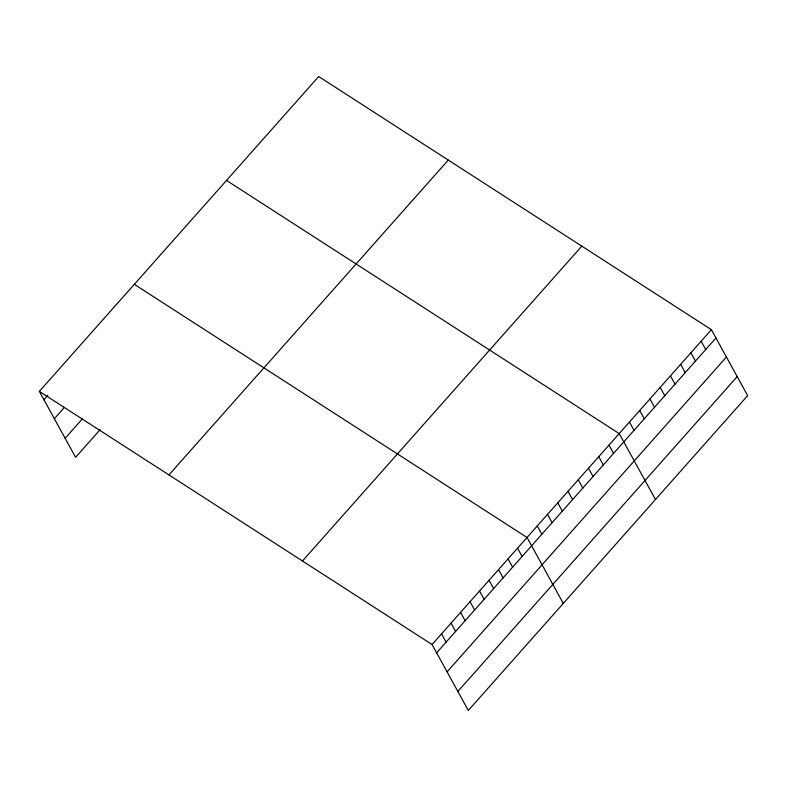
<?xml version="1.0" encoding="UTF-8"?>
<svg xmlns="http://www.w3.org/2000/svg" width="787" height="787" viewBox="0 0 787 787"><rect width="100%" height="100%" fill="white"/><g stroke="black" fill="none" stroke-linecap="round" stroke-linejoin="round"><path stroke-width="1.18" d="M39.35 391.375L318.686 76.536L711.399 329.684L747.65 395.625L468.314 710.464L432.063 644.533L39.35 391.375L75.601 457.316L100.136 429.663M43.915 399.678L47.869 395.222M54.372 418.704L63.865 407.991M65.144 438.29L82.556 418.664M168.949 474.915L448.285 160.076M302.474 560.993L581.809 246.144M432.063 644.533L711.399 329.684M436.628 652.836L715.963 337.987M447.085 671.852L726.421 357.013M457.857 691.448L737.193 376.599M226.508 180.43L619.221 433.588L655.473 499.519M134.321 284.333L527.044 537.482L563.285 603.422M701.158 341.233L705.723 349.536M690.917 352.773L695.482 361.076M680.676 364.322L685.241 372.625M670.435 375.861L675 384.164M660.195 387.411L664.759 395.713M649.954 398.95L654.509 407.253M639.703 410.499L644.268 418.802M629.462 422.039L634.027 430.341M608.981 445.127L613.545 453.43M598.74 456.676L603.304 464.979M588.499 468.216L593.064 476.519M578.258 479.765L582.813 488.068M568.007 491.304L572.572 499.607M557.767 502.854L562.331 511.157M547.526 514.393L552.09 522.696M537.285 525.942L541.849 534.245M517.541 548.195L522.106 556.488M508.048 558.898L512.612 567.201M498.545 569.601L503.109 577.904M489.052 580.304L493.616 588.607M479.558 591.007L484.123 599.31M470.055 601.711L474.62 610.014M460.562 612.424L465.127 620.717M451.059 623.127L455.624 631.43M441.566 633.83L446.131 642.133"/></g></svg>
